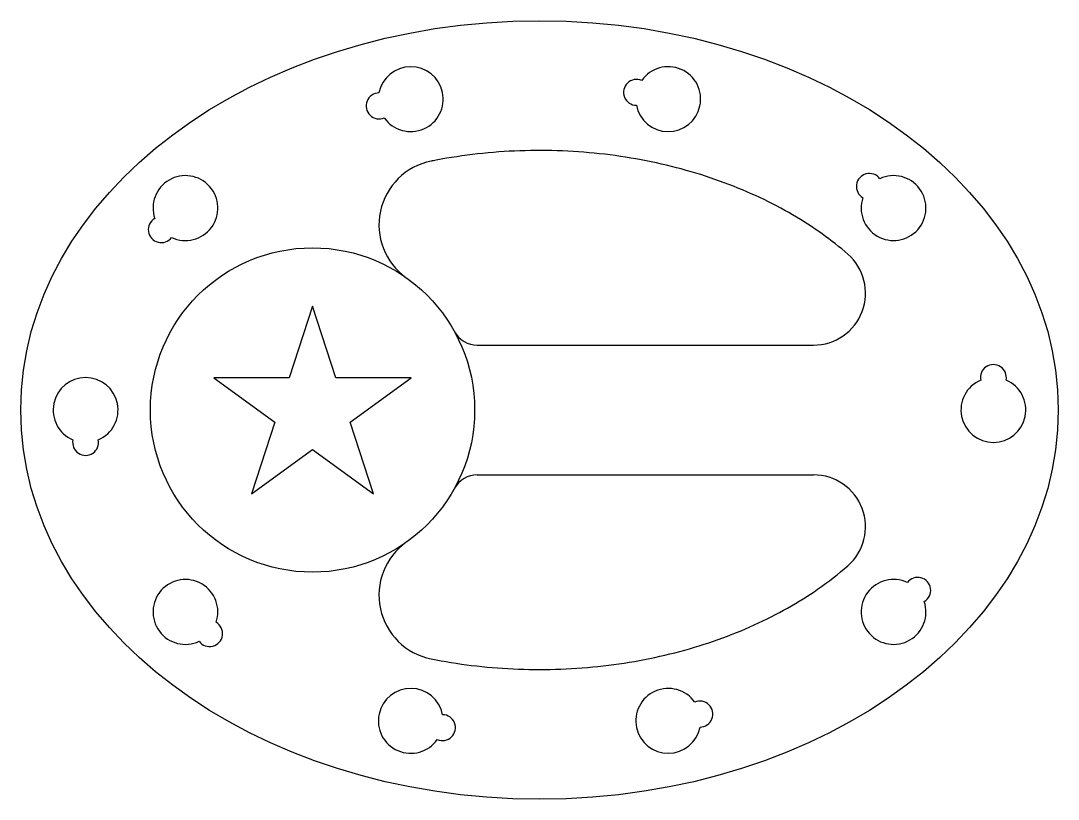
# Model space of a CAD drawing. Header units: millimetres. Extents: x 140.5 to 220.5, y 177.5 to 237.5.
import ezdxf

# ---------------------------------------------------------------- set-up
doc = ezdxf.new("R2010")
doc.units = ezdxf.units.MM

# ---------------------------------------------------------------- blocks, each defined once
blk = doc.blocks.new('*U2')
for centre, radius, start, end in [((0, 5), 2.5, 23.07392, 336.92608), ((2.5, 5), 1, 258.46304, 101.53696)]:
    blk.add_arc(centre, radius, start, end)
blk = doc.blocks.new('*U3')
at = {"color": 0, "linetype": 'ByBlock', "lineweight": -2, "transparency": 16777216}
for p, rotation in [((169.485, 236.347), 192.0743909474386), ((191.428, 236.347), 167.9256090514209), ((211.088, 226.79), 138.2310592417219), ((149.824, 226.79), 221.7689407577646), ((220.456, 207.498), 90), ((140.456, 207.498), 269.9999999973033), ((211.088, 188.205), 41.76894075827791), ((149.824, 188.205), 318.2310592390271), ((169.485, 178.648), 347.9256090497913), ((191.428, 178.648), 12.07439094932462)]:
    blk.add_blockref('*U2', p, dxfattribs=dict(at, rotation=rotation))

msp = doc.modelspace()

# ---------------------------------------------------------------- linework, layer by layer
for p, q in [((162.956, 215.498), (161.16, 209.97)), ((164.753, 209.97), (162.956, 215.498)), ((175.655, 212.498), (201.593, 212.498)), ((155.348, 209.97), (160.05, 206.553)), ((161.16, 209.97), (155.348, 209.97)), ((170.565, 209.97), (164.753, 209.97)), ((165.863, 206.553), (170.565, 209.97)), ((160.05, 206.553), (158.254, 201.025)), ((167.659, 201.025), (165.863, 206.553)), ((158.254, 201.025), (162.956, 204.442)), ((162.956, 204.442), (167.659, 201.025)), ((175.655, 202.498), (201.593, 202.498))]:
    msp.add_line(p, q)
msp.add_circle((162.956, 207.498), 12.5)
for centre, radius, start, end in [((173.078, 221.773), 5, 101.33497, 234.66189), ((201.593, 216.498), 4, 270, 48.86621), ((175.655, 214.498), 2, 208.86573, 270), ((175.655, 200.498), 2, 90, 151.13427), ((201.593, 198.498), 4, 311.12958, 90), ((173.078, 193.222), 5, 125.33807, 258.66983)]:
    msp.add_arc(centre, radius, start, end)
msp.add_ellipse((180.456, 207.498), major_axis=(40, 0), ratio=0.75)
for points, knots in [([(204.224, 219.51), (203.613, 220.044), (202.956, 220.565), (200.825, 222.091), (199.211, 223.037), (195.688, 224.694), (193.778, 225.405), (189.757, 226.532), (187.646, 226.949), (183.335, 227.457), (181.135, 227.548), (176.761, 227.395), (174.588, 227.152), (172.355, 226.727), (172.225, 226.702), (172.096, 226.676)], [6.992722, 6.992722, 6.992722, 6.992722, 7.091801, 7.091801, 7.293954, 7.293954, 7.496108, 7.496108, 7.698262, 7.698262, 7.900416, 7.900416, 8.10257, 8.10257, 8.115079, 8.115079, 8.115079, 8.115079]), ([(172.096, 188.319), (174.149, 187.908), (176.274, 187.647), (180.6, 187.443), (182.802, 187.506), (187.127, 187.961), (189.249, 188.352), (193.302, 189.432), (195.232, 190.121), (198.803, 191.74), (200.443, 192.669), (202.737, 194.258), (203.512, 194.862), (204.224, 195.485)], [4.451305, 4.451305, 4.451305, 4.451305, 4.649538, 4.649538, 4.851692, 4.851692, 5.053846, 5.053846, 5.256, 5.256, 5.458153, 5.458153, 5.573636, 5.573636, 5.573636, 5.573636])]:
    msp.add_open_spline(points, degree=3, knots=knots)

# ---------------------------------------------------------------- block references
msp.add_blockref('*U3', (0, 0))

doc.saveas('drawing.dxf')
